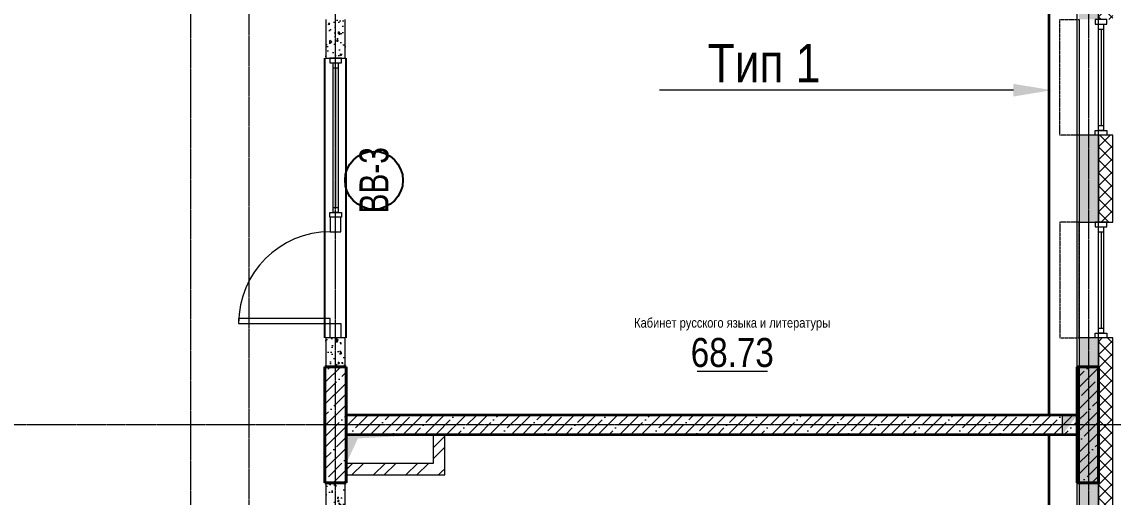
# Model space of a CAD drawing. Header units: millimetres. Extents: x -65509 to 912790, y 446 to 713294.
# Drawn here: x 245745 to 257048, y 154425 to 159350 of the extents above; entities that cross this region are included whole.
import ezdxf
from ezdxf import colors
from ezdxf.entities.mleader import LeaderData, LeaderLine
from ezdxf.enums import TextEntityAlignment as Align
from ezdxf.math import Vec2, Vec3

# ---------------------------------------------------------------- set-up
doc = ezdxf.new("R2010")
doc.units = ezdxf.units.MM
doc.linetypes.add('CENTER2', pattern=[28.575, 19.05, -3.175, 3.175, -3.175])
doc.linetypes.add('HIDDEN2', pattern=[4.7625, 3.175, -1.5875])
doc.layers.get('Defpoints').update_dxf_attribs({"color": 250})
for name, color, linetype, lineweight in [('A-AREA', 250, 'Continuous', 15), ('A-Wall_Материал_Газоблок_Контур', 250, 'Continuous', 0), ('АР_Витраж', 250, 'Continuous', 13), ('АР_Витраж марка', 250, 'Continuous', 9), ('АР_Двери_витраж', 250, 'Continuous', 9), ('АР_Колонны', 250, 'Continuous', 30), ('АР_Окна', 250, 'Continuous', 5), ('АР_площадь пом', 250, 'Continuous', 5), ('АР_Стены ЖБ', 250, 'Continuous', 35), ('АР_Стены кирпич', 250, 'Continuous', 20), ('АР_Стены ПЕНОблок', 250, 'Continuous', 20), ('АР_Утеплитель', 250, 'Continuous', 0), ('АР_Штриховка', 250, 'Continuous', 0), ('КМ_Фахверки', 250, 'Continuous', 25), ('ОВ_Отопление', 250, 'Continuous', 5), ('ОВ_Шахты', 250, 'Continuous', 5), ('Размеры зашивки ГКЛ', 250, 'Continuous', 0), ('РД_Оси_100', 250, 'Continuous', 0), ('РД_проем_инж перемыч_фахверк', 250, 'Continuous', 18)]:
    doc.layers.add(name, color=color, linetype=linetype, lineweight=lineweight)
doc.layers.add('АР_Отопительные приборы', color=1, linetype='HIDDEN2', lineweight=0, true_color=0xff0000)
doc.layers.add('Зашивка радиаторов тип 1 (фанера и МДФ)', color=7, linetype='Continuous', lineweight=0, true_color=0x000085)
doc.layers.add('РД_Витраж_вн', color=250, linetype='Continuous')
doc.layers.add('РД_Проем', color=250, linetype='Continuous', lineweight=0, plot=False)
doc.styles.add('Arial_09', font='ARIALN.TTF', dxfattribs={"width": 0.9})
doc.styles.add('style1', font='ARIALN.TTF')
pattern_1 = [(45, (142195.16, 127275.07), (-112.2532, 112.2532), []), (45, (142307.41, 127275.07), (-112.2532, 112.2532), [198.4375, -39.6875, 0, -39.6875])]

# ---------------------------------------------------------------- blocks, each defined once
blk = doc.blocks.new('СОШ_2200_АР_ОСИ_М100_28.05.24')
at = {"layer": 'РД_Оси_100', "linetype": 'CENTER2'}
for p, q in [((114600, -6155), (114600, 139938.679)), ((119910, 27900), (94200, 27900))]:
    blk.add_line(p, q, dxfattribs=at)
for points in [[(105300, -6155), (105300, 139938.679)], [(105900, 139938.679), (105900, -6155)], [(106800, -6155), (106800, 139938.679)]]:
    blk.add_lwpolyline(points, dxfattribs=at)
blk = doc.blocks.new('otv')
at = {"linetype": 'Continuous'}
blk.add_lwpolyline([(0, -1), (0, 0), (1, 0), (1, -1)], close=True, dxfattribs=at)
blk.add_solid([(0, -1), (0, 0), (0.135, -0.137), (1, 0)], dxfattribs=at)
blk = doc.blocks.new('otv_в_стене')
at = {"linetype": 'Continuous'}
blk.add_lwpolyline([(0, -1), (0, 0), (1, 0), (1, -1)], close=True, dxfattribs=at)
blk.add_solid([(0, -1), (0, 0), (0.5, -0.5), (1, 0)], dxfattribs=at)
blk = doc.blocks.new('MOK-МаркаПомещения1')
at = {"layer": 'A-AREA', "color": 0}
blk.add_line((-3.65, -1.94), (3.65, -1.94), dxfattribs=at)
at = {"layer": 'A-AREA', "color": 0, "style": 'style1'}
blk.add_attdef('АР-ПОМЕЩЕНИЕ:ПЛОЩАДЬ', text='', height=3, dxfattribs=at).set_placement((0, 0), align=Align.MIDDLE)
at = {"layer": 'Defpoints', "style": 'style1', "flags": 8}
blk.add_attdef('АР-ПОМЕЩЕНИЕ:НАИМЕНОВАНИЕ', text='', height=1, dxfattribs=at).set_placement((0, 2.96), align=Align.MIDDLE)
blk = doc.blocks.new('МаркаВитража1')
at = {"layer": 'Defpoints'}
blk.add_circle((0, 0), 3, dxfattribs=at)
at = {"color": 0, "linetype": 'ByBlock', "lineweight": -2, "style": 'Arial_09', "width": 0.9}
blk.add_attdef('АР-ОКНО:НАИМЕНОВАНИЕ', text='', height=3, dxfattribs=at).set_placement((0, 0), align=Align.MIDDLE)

msp = doc.modelspace()

# ---------------------------------------------------------------- hatches: boundary and pattern name
at = {"layer": 'АР_Штриховка', "linetype": 'Continuous', "lineweight": 0}
h = msp.add_hatch(dxfattribs=at)
h.set_pattern_fill('AR-CONC', color=256, angle=-360, style=0)
h.set_pattern_definition([(50, (142195.16, 127275.07), (182.18467, -15.93909), [19.05, -209.55]), (355, (142195.16, 127275.07), (-35.24342, 191.05685), [15.24, -167.64058]), (100.45144, (142210.34, 127273.74), (146.94125, 175.11775), [16.19, -178.09024]), (46.1842, (142195.16, 127325.87), (271.07904, -42.04233), [28.575, -314.325]), (96.63556, (142217.75, 127322.37), (237.40413, 247.4261), [24.285, -267.1356]), (351.18415, (142195.16, 127325.87), (237.40413, 247.4261), [22.85997, -251.45973]), (21, (142220.56, 127313.17), (151.6144, -102.2652), [19.05, -209.55]), (326, (142220.56, 127313.17), (61.80203, 184.18797), [15.24, -167.64]), (71.45145, (142233.2, 127304.65), (213.41642, 81.92277), [16.19, -178.08994]), (37.5, (142195.16, 127275.07), (3.088603, 84.55504), [0, -165.608, 0, -170.18, 0, -168.275]), (7.5, (142195.16, 127275.07), (66.81966, 100.180575), [0, -97.028, 0, -161.798, 0, -64.135]), (327.5, (142138.515, 127275.07), (135.590595, -5.728744), [0, -63.5, 0, -198.12, 0, -262.89]), (317.5, (142113.12, 127275.07), (148.12918, 25.42649), [0, -82.55, 0, -131.572, 0, -186.69])])
h.paths.add_polyline_path([(256895.157, 164375.073), (256695.157, 164375.073), (256695.157, 163575.073), (256895.157, 163575.073)], flags=0)
h.paths.add_polyline_path([(256895.157, 160275.073), (256695.157, 160275.073), (256695.157, 159375.073), (256895.157, 159375.073)], flags=0)
h.paths.add_polyline_path([(256895.157, 158175.073), (256695.157, 158175.073), (256695.157, 157275.073), (256895.157, 157275.073)], flags=0)
h.paths.add_polyline_path([(256895.157, 156075.073), (256695.157, 156075.073), (256695.157, 154275.073), (256895.157, 154275.073)], flags=0)
h.paths.add_polyline_path([(256895.157, 150975.073), (256695.157, 150975.073), (256695.157, 150075.073), (256895.157, 150075.073)], flags=0)
h.paths.add_polyline_path([(256895.157, 148875.073), (256695.157, 148875.073), (256695.157, 147975.073), (256895.157, 147975.073)], flags=0)
h.paths.add_polyline_path([(256895.157, 146775.073), (256695.157, 146775.073), (256695.157, 144975.073), (256895.157, 144975.073)], flags=0)
h.paths.add_polyline_path([(256895.157, 141675.073), (256695.157, 141675.073), (256695.157, 140775.073), (256895.157, 140775.073)], flags=0)
h.paths.add_polyline_path([(256895.157, 139575.073), (256695.157, 139575.073), (256695.157, 138675.073), (256895.157, 138675.073)], flags=0)
h.paths.add_polyline_path([(256895.157, 137475.073), (256695.157, 137475.073), (256695.157, 135575.073), (256895.157, 135575.073)], flags=0)
h.paths.add_polyline_path([(256895.157, 132275.073), (256695.157, 132275.073), (256695.157, 131375.073), (256895.157, 131375.073)], flags=0)
h.paths.add_polyline_path([(256895.157, 130175.073), (256695.157, 130175.073), (256695.157, 129275.073), (256895.157, 129275.073)], flags=0)
h.paths.add_polyline_path([(256895.157, 128075.073), (256695.157, 128075.073), (256695.157, 127375.073), (256895.157, 127175.073)], flags=0)
h = msp.add_hatch(dxfattribs=at)
h.set_pattern_fill('ANSI37', color=256, scale=30, angle=-360, style=0)
h.set_pattern_definition([(45, (142195.16, 127275.07), (-67.35192, 67.35192), []), (135, (142195.16, 127275.07), (-67.35192, -67.35192), [])])
h.paths.add_polyline_path([(257045.157, 164375.073), (256895.157, 164375.073), (256895.157, 163575.073), (257045.157, 163575.073)], flags=0)
h.paths.add_polyline_path([(257045.157, 160275.073), (256895.157, 160275.073), (256895.157, 159375.073), (257045.157, 159375.073)], flags=0)
h.paths.add_polyline_path([(257045.157, 158175.073), (256895.157, 158175.073), (256895.157, 157275.073), (257045.157, 157275.073)], flags=0)
h.paths.add_polyline_path([(257045.157, 156075.073), (256895.157, 156075.073), (256895.157, 154275.073), (257045.157, 154275.073)], flags=0)
h.paths.add_polyline_path([(257045.157, 150975.073), (256895.157, 150975.073), (256895.157, 150075.073), (257045.157, 150075.073)], flags=0)
h.paths.add_polyline_path([(257045.157, 148875.073), (256895.157, 148875.073), (256895.157, 147975.073), (257045.157, 147975.073)], flags=0)
h.paths.add_polyline_path([(257045.157, 146775.073), (256895.157, 146775.073), (256895.157, 144975.073), (257045.157, 144975.073)], flags=0)
h.paths.add_polyline_path([(257045.157, 141675.073), (256895.157, 141675.073), (256895.157, 140775.073), (257045.157, 140775.073)], flags=0)
h.paths.add_polyline_path([(257045.157, 139575.073), (256895.157, 139575.073), (256895.157, 138675.073), (257045.157, 138675.073)], flags=0)
h.paths.add_polyline_path([(257045.157, 137475.073), (256895.157, 137475.073), (256895.157, 135575.073), (257045.157, 135575.073)], flags=0)
h.paths.add_polyline_path([(257045.157, 132275.073), (256895.157, 132275.073), (256895.157, 131375.073), (257045.157, 131375.073)], flags=0)
h.paths.add_polyline_path([(257045.157, 130175.073), (256895.157, 130175.073), (256895.157, 129275.073), (257045.157, 129275.073)], flags=0)
h.paths.add_polyline_path([(257045.157, 128075.073), (256895.157, 128075.073), (256895.157, 127175.073), (257045.157, 127025.073)], flags=0)
h = msp.add_hatch(dxfattribs=at)
h.set_pattern_fill('AR-CONC', color=256, angle=-315, style=0)
h.set_pattern_definition([(95, (142195.16, 127275.07), (140.09465, 117.55338), [19.05, -209.55]), (40, (142195.16, 127275.07), (-160.01845, 110.17673), [15.24, -167.64058]), (145.45144, (142206.83, 127284.87), (-19.9238, 227.7301), [16.19, -178.09024]), (91.1842, (142159.24, 127311), (221.41024, 161.9534), [28.575, -314.325]), (141.63556, (142177.7, 127324.5), (-7.0866, 342.82676), [24.285, -267.1356]), (36.18415, (142159.24, 127311), (-7.0866, 342.82676), [22.86, -251.4597]), (66, (142186.18, 127319.97), (179.51998, 34.89515), [19.05, -209.55]), (11, (142186.18, 127319.97), (-86.53993, 173.9412), [15.24, -167.64]), (116.45145, (142201.14, 127322.88), (92.98005, 208.83634), [16.19, -178.08994]), (82.5, (142195.16, 127275.07), (-57.60547, 61.973414), [0, -165.608, 0, -170.18, 0, -168.275]), (52.5, (142195.16, 127275.07), (-23.58973, 118.087), [0, -97.028, 0, -161.798, 0, -64.135]), (12.5, (142155.105, 127235.02), (99.927863, 91.826196), [0, -63.5, 0, -198.12, 0, -262.89]), (2.5, (142137.14, 127217.06), (86.7639, 122.72239), [0, -82.55, 0, -131.572, 0, -186.69])])
h.paths.add_polyline_path([(249095.157, 159375.073), (248895.157, 159375.073), (248895.157, 158975.073), (249095.157, 158975.073)], flags=0)
h.paths.add_polyline_path([(249095.157, 156075.073), (248895.157, 156075.073), (248895.157, 155774.073), (249095.157, 155774.073)], flags=0)
at = {"layer": 'АР_Штриховка', "linetype": 'Continuous', "lineweight": 5}
h = msp.add_hatch(dxfattribs=at)
h.set_pattern_fill('ANSI35', color=256, scale=25, style=0)
h.set_pattern_definition(pattern_1)
h.paths.add_polyline_path([(249105.16, 155775.073), (248885.16, 155775.073), (248885.16, 154575.073), (249105.16, 154575.073)], flags=0)
h = msp.add_hatch(dxfattribs=at)
h.set_pattern_fill('ANSI35', color=256, scale=25, style=0)
h.set_pattern_definition(pattern_1)
h.paths.add_polyline_path([(256895.157, 155775.073), (256675.157, 155775.073), (256675.157, 154575.073), (256895.157, 154575.073)], flags=0)
h = msp.add_hatch(dxfattribs=at)
h.set_pattern_fill('ANSI35', color=256, scale=25, angle=-360, style=0)
h.set_pattern_definition([(45, (142195.16, 127275.07), (-112.2532, 112.2532), []), (45, (142307.41, 127275.07), (-112.2532, 112.2532), [198.4375, -39.6875, 0, -39.6875])])
h.paths.add_polyline_path([(249105.16, 155275.073), (249105.16, 155075.073), (256675.157, 155075.073), (256675.157, 155275.073)], flags=0)
at = {"layer": 'АР_Штриховка', "linetype": 'Continuous', "lineweight": 0}
h = msp.add_hatch(dxfattribs=at)
h.set_pattern_fill('ANSI32', color=256, scale=25, angle=-360, style=0)
h.set_pattern_definition([(45, (142195.16, 127275.07), (-168.3798, 168.3798), []), (45, (142307.4, 127275.07), (-168.3798, 168.3798), [])])
h.paths.add_polyline_path([(250125.158, 155075.073), (250005.158, 155075.073), (250005.158, 154775.073), (250125.158, 154655.073)], flags=0)
h = msp.add_hatch(dxfattribs=at)
h.set_pattern_fill('ANSI32', color=256, scale=25, style=0)
h.set_pattern_definition([(45, (142195.16, 127275.07), (-168.3798, 168.3798), []), (45, (142307.4, 127275.07), (-168.3798, 168.3798), [])])
h.paths.add_polyline_path([(250125.158, 154655.073), (250005.158, 154775.073), (249105.158, 154775.073), (249105.158, 154655.073)], flags=0)
h = msp.add_hatch(dxfattribs=at)
h.set_pattern_fill('AR-CONC', color=256, angle=-315, style=0)
h.set_pattern_definition([(95, (142195.16, 127275.07), (140.09465, 117.55338), [19.05, -209.55]), (40, (142195.16, 127275.07), (-160.01845, 110.17673), [15.24, -167.64058]), (145.45144, (142206.83, 127284.87), (-19.9238, 227.7301), [16.19, -178.09024]), (91.1842, (142159.24, 127311), (221.41024, 161.9534), [28.575, -314.325]), (141.63556, (142177.7, 127324.5), (-7.0866, 342.82676), [24.285, -267.1356]), (36.18415, (142159.24, 127311), (-7.0866, 342.82676), [22.86, -251.4597]), (66, (142186.18, 127319.97), (179.51998, 34.89515), [19.05, -209.55]), (11, (142186.18, 127319.97), (-86.53993, 173.9412), [15.24, -167.64]), (116.45145, (142201.14, 127322.88), (92.98005, 208.83634), [16.19, -178.08994]), (82.5, (142195.16, 127275.07), (-57.60547, 61.973414), [0, -165.608, 0, -170.18, 0, -168.275]), (52.5, (142195.16, 127275.07), (-23.58973, 118.087), [0, -97.028, 0, -161.798, 0, -64.135]), (12.5, (142155.105, 127235.02), (99.927863, 91.826196), [0, -63.5, 0, -198.12, 0, -262.89]), (2.5, (142137.14, 127217.06), (86.7639, 122.72239), [0, -82.55, 0, -131.572, 0, -186.69])])
h.paths.add_polyline_path([(249095.16, 154576.073), (248895.16, 154576.073), (248895.158, 152915.073), (248945.158, 152851.739), (249095.158, 152925.073)], flags=0)
h.paths.add_polyline_path([(249095.158, 152925.073), (248945.158, 152851.739), (248895.158, 152715.073), (248895.157, 152275.073), (249095.157, 152275.073)], flags=0)

# ---------------------------------------------------------------- linework, layer by layer
at = {"layer": 'A-Wall_Материал_Газоблок_Контур', "linetype": 'Continuous', "lineweight": 0}
for p, q in [((256695.157, 159375.073), (256695.157, 158175.073)), ((256695.157, 157275.073), (256695.157, 156075.073))]:
    msp.add_line(p, q, dxfattribs=at)
at = {"layer": 'АР_Витраж', "linetype": 'Continuous', "lineweight": 5}
for p, q in [((248885.157, 158975.073), (248885.157, 157325.073)), ((249105.157, 158975.073), (249105.157, 157325.073))]:
    msp.add_line(p, q, dxfattribs=at)
at = {"layer": 'АР_Витраж', "linetype": 'Continuous', "lineweight": 13}
for p, q in [((248970.157, 158875.073), (249020.157, 158875.073)), ((248995.157, 158875.073), (248995.157, 157425.073)), ((248970.157, 157425.073), (249020.157, 157425.073))]:
    msp.add_line(p, q, dxfattribs=at)
for points in [[(249055.157, 158925.073), (249055.157, 158975.073), (248935.157, 158975.073), (248935.157, 158925.073)], [(248970.157, 158925.073), (249020.157, 158925.073), (249020.157, 157375.073), (248970.157, 157375.073)], [(249055.157, 157375.073), (249055.157, 157325.073), (248935.157, 157325.073), (248935.157, 157375.073)]]:
    msp.add_lwpolyline(points, close=True, dxfattribs=at)
at = {"layer": 'АР_Двери_витраж', "linetype": 'Continuous', "lineweight": 9}
for points in [[(249050.157, 157175.073), (249050.157, 157325.073), (248940.157, 157325.073), (248940.157, 157175.073)], [(248940.157, 156225.073), (248940.157, 156275.073), (247990.157, 156275.073), (247990.157, 156225.073)], [(249050.157, 156225.073), (249050.157, 156075.073), (248940.157, 156075.073), (248940.157, 156225.073)]]:
    msp.add_lwpolyline(points, close=True, dxfattribs=at)
msp.add_arc((248940.157, 156225.073), 950, 90, 180, dxfattribs=at)
at = {"layer": 'АР_Колонны', "linetype": 'HIDDEN2', "lineweight": 25}
for p, q in [((248885.16, 155775.073), (249105.16, 155775.073)), ((248885.16, 154575.073), (248885.16, 155775.073)), ((249105.16, 155775.073), (249105.16, 154575.073)), ((256675.157, 155775.073), (256895.157, 155775.073)), ((256675.157, 154575.073), (256675.157, 155775.073)), ((256895.157, 155775.073), (256895.157, 154575.073)), ((249105.16, 154575.073), (248885.16, 154575.073)), ((256895.157, 154575.073), (256675.157, 154575.073))]:
    msp.add_line(p, q, dxfattribs=at)
at = {"layer": 'АР_Колонны', "linetype": 'Continuous', "lineweight": 35}
for p, q in [((248885.16, 154575.073), (248885.16, 155775.073)), ((248885.16, 155775.073), (249105.16, 155775.073)), ((249105.16, 154575.073), (249105.16, 155775.073)), ((256675.157, 154575.073), (256675.157, 155775.073)), ((256675.157, 155775.073), (256895.157, 155775.073)), ((256895.157, 154575.073), (256895.157, 155775.073)), ((248885.16, 154575.073), (249105.16, 154575.073)), ((256675.157, 154575.073), (256895.157, 154575.073))]:
    msp.add_line(p, q, dxfattribs=at)
at = {"layer": 'АР_Окна', "linetype": 'Continuous', "lineweight": 5}
for p, q in [((256695.157, 159375.073), (256695.157, 158175.073)), ((256897.657, 159275.073), (256947.657, 159275.073)), ((256922.657, 159275.073), (256922.657, 158275.073)), ((256897.657, 158275.073), (256947.657, 158275.073)), ((256695.157, 157275.073), (256695.157, 156075.073)), ((256897.657, 157175.073), (256947.657, 157175.073)), ((256922.657, 157175.073), (256922.657, 156175.073)), ((256897.657, 156175.073), (256947.657, 156175.073))]:
    msp.add_line(p, q, dxfattribs=at)
for points in [[(256982.657, 159325.073), (256982.657, 159375.073), (256862.657, 159375.073), (256862.657, 159325.073)], [(256897.657, 159325.073), (256947.657, 159325.073), (256947.657, 158225.073), (256897.657, 158225.073)], [(256982.657, 158225.073), (256982.657, 158175.073), (256862.657, 158175.073), (256862.657, 158225.073)], [(256982.657, 157225.073), (256982.657, 157275.073), (256862.657, 157275.073), (256862.657, 157225.073)], [(256897.657, 157225.073), (256947.657, 157225.073), (256947.657, 156125.073), (256897.657, 156125.073)], [(256982.657, 156125.073), (256982.657, 156075.073), (256862.657, 156075.073), (256862.657, 156125.073)]]:
    msp.add_lwpolyline(points, close=True, dxfattribs=at)
at = {"layer": 'АР_Отопительные приборы'}
for points in [[(256695.157, 158175.073), (256495.157, 158175.073), (256495.157, 159375.073), (256695.157, 159375.073)], [(256695.157, 157275.073), (256495.157, 157275.073), (256495.157, 156075.073), (256695.157, 156075.073)]]:
    msp.add_lwpolyline(points, close=True, dxfattribs=at)
at = {"layer": 'АР_Стены ЖБ', "linetype": 'Continuous', "lineweight": 40}
for p, q in [((249105.16, 155775.073), (248885.16, 155775.073)), ((248885.16, 155775.073), (248885.16, 154575.073)), ((249105.16, 154575.073), (249105.16, 155775.073)), ((256895.157, 155775.073), (256675.157, 155775.073)), ((256675.157, 155775.073), (256675.157, 154575.073)), ((256895.157, 154575.073), (256895.157, 155775.073)), ((248885.16, 154575.073), (249105.16, 154575.073)), ((256675.157, 154575.073), (256895.157, 154575.073))]:
    msp.add_line(p, q, dxfattribs=at)
at = {"layer": 'АР_Стены ЖБ', "linetype": 'Continuous', "lineweight": 35}
for p, q in [((249105.16, 155275.073), (249105.16, 155075.073)), ((256675.157, 155275.073), (249105.16, 155275.073)), ((256675.157, 155075.073), (256675.157, 155275.073)), ((249105.16, 155075.073), (256675.157, 155075.073))]:
    msp.add_line(p, q, dxfattribs=at)
at = {"layer": 'АР_Стены кирпич', "linetype": 'Continuous', "lineweight": 20}
for p, q in [((250125.158, 155075.073), (250005.158, 155075.073)), ((250005.158, 155075.073), (250005.158, 154775.073)), ((250125.158, 154655.073), (250125.158, 155075.073)), ((250005.158, 154775.073), (249105.158, 154775.073)), ((249105.158, 154775.073), (249105.158, 154655.073)), ((249105.158, 154655.073), (250125.158, 154655.073))]:
    msp.add_line(p, q, dxfattribs=at)
at = {"layer": 'АР_Стены ПЕНОблок', "linetype": 'Continuous', "lineweight": 20}
for p, q in [((248895.157, 159375.073), (248895.157, 158975.073)), ((249095.157, 158975.073), (249095.157, 159375.073)), ((248895.157, 158975.073), (249095.157, 158975.073)), ((256895.157, 158175.073), (256695.157, 158175.073)), ((256695.157, 158175.073), (256695.157, 157275.073)), ((256895.157, 157275.073), (256895.157, 158175.073)), ((256695.157, 157275.073), (256895.157, 157275.073)), ((249095.157, 156075.073), (248895.157, 156075.073)), ((248895.157, 156075.073), (248895.157, 155774.073)), ((249095.157, 155774.073), (249095.157, 156075.073)), ((256895.157, 156075.073), (256695.157, 156075.073)), ((256695.157, 156075.073), (256695.157, 154275.073)), ((256895.157, 154275.073), (256895.157, 156075.073)), ((248895.157, 155774.073), (249095.157, 155774.073)), ((248895.16, 154576.073), (248895.158, 152915.073)), ((249095.16, 154576.073), (248895.16, 154576.073)), ((249095.157, 152275.073), (249095.16, 154576.073))]:
    msp.add_line(p, q, dxfattribs=at)
at = {"layer": 'АР_Утеплитель', "linetype": 'Continuous', "lineweight": 0}
for p, q in [((257045.157, 158175.073), (256895.157, 158175.073)), ((256895.157, 158175.073), (256895.157, 157275.073)), ((257045.157, 157275.073), (257045.157, 158175.073)), ((256895.157, 157275.073), (257045.157, 157275.073)), ((257045.157, 156075.073), (256895.157, 156075.073)), ((256895.157, 156075.073), (256895.157, 154275.073)), ((257045.157, 154275.073), (257045.157, 156075.073))]:
    msp.add_line(p, q, dxfattribs=at)
at = {"layer": 'Зашивка радиаторов тип 1 (фанера и МДФ)', "linetype": 'Continuous', "lineweight": 0}
for p, q in [((256375.157, 164375.073), (256375.156, 155275.073)), ((256387.657, 164375.073), (256387.656, 155275.073)), ((256387.656, 155275.073), (256387.657, 164375.073)), ((256675.156, 155275.073), (256675.157, 164375.073)), ((256375.156, 155275.073), (256387.656, 155275.073)), ((256387.656, 155275.073), (256675.156, 155275.073)), ((256387.656, 155075.073), (256375.156, 155075.073)), ((256375.156, 155075.073), (256375.157, 145975.073)), ((256675.156, 155075.073), (256387.656, 155075.073)), ((256387.656, 155075.073), (256387.657, 145975.073)), ((256387.657, 145975.073), (256387.656, 155075.073)), ((256675.157, 145975.073), (256675.156, 155075.073))]:
    msp.add_line(p, q, dxfattribs=at)
at = {"layer": 'КМ_Фахверки', "lineweight": 5}
msp.add_lwpolyline([(212895.157, 195850.073), (236595.157, 195849.49), (236595.157, 127175.073), (256895.157, 127175.073), (256895.126, 262175.073), (215195.161, 262175.073), (215195.161, 256175.073), (179595.157, 256175.073), (179595.157, 227875.073), (142095.157, 227875.073), (142095.157, 140675.073), (169895.157, 140675.073), (169895.157, 153775.073), (162395.157, 153775.073), (162395.157, 195850.073), (187695.157, 195850.073), (187695.157, 127175.073), (225395.157, 127175.073), (225395.157, 140875.073), (207995.156, 140875.08), (207995.156, 195850.073), (212896.745, 195850.073)], dxfattribs=at)
at = {"layer": 'РД_Витраж_вн', "linetype": 'Continuous', "lineweight": -3}
for p, q in [((248885.157, 156075.073), (248885.157, 158975.073)), ((249105.157, 156075.073), (249105.157, 158975.073))]:
    msp.add_line(p, q, dxfattribs=at)
at = {"layer": 'РД_Проем', "linetype": 'Continuous', "lineweight": 0}
for p, q in [((248885.157, 156075.073), (248885.157, 158975.073)), ((249105.157, 156075.073), (249105.157, 158975.073))]:
    msp.add_line(p, q, dxfattribs=at)
at = {"layer": 'РД_проем_инж перемыч_фахверк', "linetype": 'Continuous', "lineweight": 18}
for p, q in [((248885.157, 158975.073), (248885.157, 156075.073)), ((249105.157, 158975.073), (249105.157, 156075.073))]:
    msp.add_line(p, q, dxfattribs=at)

# ---------------------------------------------------------------- block references
at = {"layer": 'АР_Витраж марка', "linetype": 'Continuous', "lineweight": 9, "xscale": 100, "yscale": 100, "zscale": 100, "rotation": 89.99999999999999}
msp.add_blockref('МаркаВитража1', (249392.359, 157708.052), dxfattribs=at).add_auto_attribs({'АР-ОКНО:НАИМЕНОВАНИЕ': 'ВВ-3'})
at = {"layer": 'АР_площадь пом', "linetype": 'Continuous', "lineweight": 5}
ref = msp.add_blockref('MOK-МаркаПомещения1', (253103.348, 155924.561), dxfattribs=dict(at, xscale=100, yscale=100, zscale=100))
ref.add_attrib('АР-ПОМЕЩЕНИЕ:НАИМЕНОВАНИЕ', 'Кабинет русского языка и литературы', dxfattribs={"layer": 'Defpoints', "height": 100, "style": 'style1'}).set_placement((253103.348, 156220.123), align=Align.MIDDLE)
ref.add_attrib('АР-ПОМЕЩЕНИЕ:ПЛОЩАДЬ', '68.73', dxfattribs={"layer": 'A-AREA', "color": 0, "height": 300, "style": 'style1'}).set_placement((253103.348, 155924.561), align=Align.MIDDLE)
at = {"layer": 'ОВ_Отопление', "xscale": 150, "yscale": 200}
msp.add_blockref('otv_в_стене', (256525.157, 155275.073), dxfattribs=at)
at = {"layer": 'ОВ_Шахты', "xscale": 900, "yscale": 300, "zscale": 1400}
msp.add_blockref('otv', (249105.158, 155075.073), dxfattribs=at)
at = {"layer": 'РД_Оси_100'}
msp.add_blockref('СОШ_2200_АР_ОСИ_М100_28.05.24', (142195.157, 127275.073), dxfattribs=at)

# ---------------------------------------------------------------- leaders
at = {"layer": 'Размеры зашивки ГКЛ'}
ml = msp.add_multileader_mtext('Standard', dxfattribs=at)
ml.set_content('\\pxsm1;Тип 1 ', color=(0, 0, 138), style='style1')
ml.set_leader_properties(color=256, linetype='ByLayer', lineweight=9)
ml.build(insert=Vec2(0, 0))
ml.multileader.update_dxf_attribs({"has_dogleg": 0, "text_left_attachment_type": 6, "text_right_attachment_type": 6, "text_bottom_attachment_type": 10, "dogleg_length": 25, "arrow_head_size": 400})
ctx = ml.context
ctx.base_point, ctx.char_height, ctx.arrow_head_size, ctx.landing_gap_size, ctx.plane_origin = Vec3(252799.437, 158641.794), 400, 400, 50, Vec3(246985.574, 165612.359)
ctx.left_attachment, ctx.right_attachment, ctx.top_attachment = 6, 6, 10
notes = []
notes.append((ctx, [(1, (1, 1, 0), (253994.833, 158641.794), (-1, 0), 25, [(1, [(256414.449, 158641.794)], 0, [])])]))
ctx.mtext.insert, ctx.mtext.width, ctx.mtext.defined_height, ctx.mtext.line_spacing_factor, ctx.mtext.flow_direction = Vec3(252849.437, 159121.794), 1668.44707, 600, 0.3, 5
for ctx, leaders in notes:
    for number, flags, end, landing, length, lines in leaders:
        leader = LeaderData()
        leader.index, (leader.has_last_leader_line, leader.has_dogleg_vector, leader.attachment_direction) = number, flags
        leader.last_leader_point, leader.dogleg_vector, leader.dogleg_length = Vec3(end), Vec3(landing), length
        for number, points, colour, breaks in lines:
            line = LeaderLine()
            line.index, line.vertices, line.color, line.breaks = number, Vec3.list(points), colors.encode_raw_color(colour), breaks
            leader.lines.append(line)
        ctx.leaders.append(leader)

doc.saveas('drawing.dxf')
